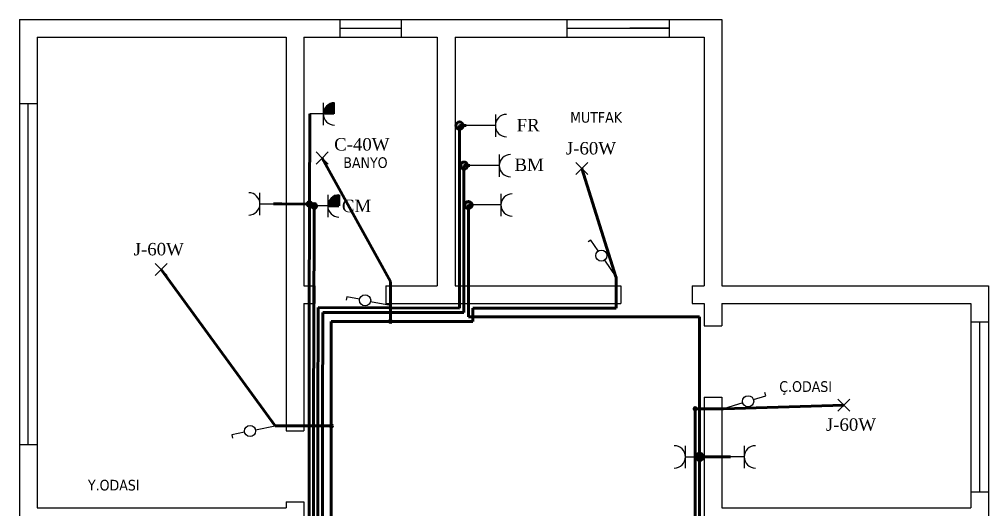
# Model space of a CAD drawing. Header units: millimetres. Extents: x 635 to 12891, y 1434 to 3689.
# Drawn here: x 3298 to 4388, y 2585 to 3137 of the extents above; entities that cross this region are included whole.
import ezdxf

# ---------------------------------------------------------------- set-up
doc = ezdxf.new("R2010")
doc.units = ezdxf.units.MM
doc.linetypes.add('ACAD_ISO12W100', pattern=[21, 12, -3, 0, -3, 0, -3])
for name, color, linetype in [('H', 3, 'Continuous'), ('priz', 4, 'Continuous'), ('S', 2, 'Continuous'), ('YAZI', 7, 'Continuous'), ('ışık', 1, 'Continuous')]:
    doc.layers.add(name, color=color, linetype=linetype)
doc.styles.add('ELK', font='tahoma.ttf')
doc.styles.add('MEKAN', font='times.ttf')

# ---------------------------------------------------------------- blocks, each defined once
blk = doc.blocks.new('NORA')
for p, q in [((0, 0.2275), (-0.0318, 0.2275)), ((0, 0.105), (0, 0.2275))]:
    blk.add_line(p, q)
blk.add_circle((0, 0.0525), 0.0525)
blk = doc.blocks.new('A')
at = {"layer": 'S', "xscale": 100, "yscale": 100, "zscale": 100, "rotation": 180}
blk.add_blockref('NORA', (0, 0), dxfattribs=at)

msp = doc.modelspace()

# ---------------------------------------------------------------- hatches: boundary and pattern name
at = {"lineweight": 211}
h = msp.add_hatch(color=256, dxfattribs=at)
h.dxf.hatch_style = 1
h.paths.add_polyline_path([(3652.4, 3042.8, 0.414214), (3639.8, 3030.2), (3652.4, 3030.2)])
h = msp.add_hatch(color=256, dxfattribs=at)
h.dxf.hatch_style = 1
h.paths.add_polyline_path([(3788.9, 3017.1, 0.414214), (3793, 3013.1), (3793, 3017.1), (3797.1, 3017.1, 1)])
h.paths.add_polyline_path([(3797.1, 3017.1), (3793, 3017.1), (3793, 3013.1, 0.414214)], flags=17)
h.paths.add_polyline_path([(3793.9, 2972, 0.414214), (3798, 2967.9), (3798, 2972), (3802.1, 2972, 1)])
h.paths.add_polyline_path([(3802.1, 2972), (3798, 2972), (3798, 2967.9, 0.414214)], flags=17)
h.paths.add_polyline_path([(3798.9, 2927.7, 0.414214), (3803, 2923.7), (3803, 2927.7), (3806.5, 2927.7), (3807.1, 2927.7, 1)])
h.paths.add_polyline_path([(3807.1, 2927.7), (3806.5, 2927.7), (3803, 2927.7), (3803, 2923.7, 0.414214)], flags=17)
h = msp.add_hatch(color=256, dxfattribs=at)
h.dxf.hatch_style = 1
h.paths.add_polyline_path([(3657.4, 2939.2, 0.414214), (3644.8, 2926.6), (3657.4, 2926.6)])
h = msp.add_hatch(color=256, dxfattribs=at)
h.dxf.hatch_style = 1
h.paths.add_polyline_path([(3626.7, 2928.8, 0.413087), (3624.2, 2931.3), (3624.2, 2926.4, 0.415341)])
h.paths.add_polyline_path([(3624.2, 2931.3, 0.414214), (3621.8, 2928.8), (3624.2, 2928.8)])
h.paths.add_polyline_path([(3624.2, 2928.8), (3621.8, 2928.8, 0.414214), (3624.2, 2926.4)])
h = msp.add_hatch(color=256, dxfattribs=at)
h.dxf.hatch_style = 1
h.paths.add_polyline_path([(3626.9, 2926.6, 0.414214), (3629.6, 2923.9), (3629.6, 2926.6), (3632.3, 2926.6, 1)])
h.paths.add_polyline_path([(3632.3, 2926.6), (3629.6, 2926.6), (3629.6, 2923.9, 0.414214)], flags=17)
h = msp.add_hatch(color=256, dxfattribs=at)
h.dxf.hatch_style = 1
h.paths.add_polyline_path([(3714, 2796.7, 1), (3716.5, 2796.7, 1)])
h = msp.add_hatch(color=256, dxfattribs=at)
h.dxf.hatch_style = 1
h.paths.add_polyline_path([(4056.7, 2698.3, 1), (4059.3, 2698.3, 1)])
h = msp.add_hatch(color=256, dxfattribs=at)
h.dxf.hatch_style = 1
h.paths.add_polyline_path([(3648.8, 2680.3, 0.414214), (3647.5, 2679), (3648.8, 2679)])
h.paths.add_polyline_path([(3648.8, 2680.3), (3648.8, 2679), (3648.8, 2677.7, 0.414214), (3650, 2679, 0.414214)])
h.paths.add_polyline_path([(3648.8, 2679), (3647.5, 2679, 0.414214), (3648.8, 2677.7)])
h.paths.add_polyline_path([(3648.8, 2451.7), (3648.8, 2449.1, 0.414214), (3650, 2450.4, 0.414214)])
h.paths.add_polyline_path([(3648.8, 2451.7, 0.414214), (3647.5, 2450.4), (3648.8, 2450.4)])
h.paths.add_polyline_path([(3648.8, 2450.4), (3647.5, 2450.4, 0.414214), (3648.8, 2449.1)])
h = msp.add_hatch(color=256, dxfattribs=at)
h.dxf.hatch_style = 1
h.paths.add_polyline_path([(4063, 2648.2), (4063, 2644.1), (4067.1, 2644.1, 0.414214)])
h.paths.add_polyline_path([(4063, 2648.2, 0.413899), (4058.9, 2644.1), (4062.2, 2644.1), (4063, 2644.1)])
h.paths.add_polyline_path([(4067.1, 2644.1), (4063, 2644.1), (4062.2, 2644.1), (4058.9, 2644.1, 1.000536)])

# ---------------------------------------------------------------- linework, layer by layer
for p, q in [((3298, 3136.7), (3298, 1946.7)), ((3298, 3136.7), (4088, 3136.7)), ((3658.2, 3136.7), (3658.2, 3116.7)), ((3727.3, 3136.7), (3727.3, 3116.7)), ((3913.5, 3136.7), (3913.5, 3116.7)), ((4028.6, 3136.7), (4028.6, 3116.7)), ((4088, 3136.7), (4088, 3078)), ((3658.2, 3126.7), (3726.6, 3126.7)), ((3913.5, 3126.7), (4028.6, 3126.7)), ((4028.6, 3126.7), (3984.5, 3126.7)), ((3318, 3116.7), (3318, 2586.7)), ((3318, 3116.7), (3598, 3116.7)), ((3598, 3116.7), (3598, 2673.6)), ((3618, 3116.7), (3618, 2836.7)), ((3618, 3116.7), (3768, 3116.7)), ((3768, 3116.7), (3768, 2836.7)), ((3788, 3116.7), (3788, 2836.7)), ((3788, 3116.7), (4068, 3116.7)), ((4068, 3116.7), (4068, 3078)), ((4068, 3078), (4068, 2998)), ((4088, 3078), (4088, 2998)), ((3298, 3041.8), (3318, 3041.8)), ((3308, 2658.1), (3308, 3041.8)), ((4068, 2998), (4068, 2836.7)), ((4088, 2998), (4088, 2836.7)), ((3618, 2836.7), (3630.1, 2836.7)), ((3630.1, 2836.7), (3630.1, 2816.7)), ((3710.1, 2836.7), (3768, 2836.7)), ((3710.1, 2836.7), (3710.1, 2816.7)), ((3788, 2836.7), (3974.5, 2836.7)), ((3974.5, 2836.7), (3974.5, 2816.7)), ((4054.5, 2836.7), (4068, 2836.7)), ((4054.5, 2836.7), (4054.5, 2816.7)), ((4088, 2836.7), (4388, 2836.7)), ((4388, 2836.7), (4388, 2470)), ((3618, 2816.7), (3618, 2673.6)), ((3618, 2816.7), (3630.1, 2816.7)), ((3710.1, 2816.7), (3974.5, 2816.7)), ((4054.5, 2816.7), (4068, 2816.7)), ((4068, 2816.7), (4068, 2791.5)), ((4088, 2816.7), (4088, 2791.5)), ((4088, 2816.7), (4368, 2816.7)), ((4368, 2816.7), (4368, 2586.7)), ((4068, 2791.5), (4088, 2791.5)), ((4368, 2796.3), (4388, 2796.3)), ((4378, 2604.8), (4378, 2796.3)), ((4068, 2711.5), (4068, 2544.6)), ((4068, 2711.5), (4088, 2711.5)), ((4088, 2711.5), (4088, 2586.7)), ((3598, 2673.6), (3618, 2673.6)), ((3298, 2658.1), (3318, 2658.1)), ((4368, 2604.8), (4388, 2604.8)), ((3318, 2586.7), (3598, 2586.7)), ((3598, 2593.6), (3598, 2586.7)), ((3598, 2593.6), (3618, 2593.6)), ((3618, 2593.6), (3618, 2539.7)), ((4088, 2586.7), (4368, 2586.7))]:
    msp.add_line(p, q)
at = {"color": 4, "linetype": 'ACAD_ISO12W100'}
for p, q in [((3652.4, 3030.2), (3652.4, 3042.8)), ((3639.8, 3030.2), (3652.4, 3030.2))]:
    msp.add_line(p, q, dxfattribs=at)
at = {"color": 4, "lineweight": 211}
for p, q in [((3623.8, 2811.7), (3624.6, 3030.2)), ((3793, 2863.4), (3793, 3017.1)), ((3793, 3017.1), (3800.3, 3017.1)), ((3798, 2863.4), (3798, 2972)), ((3798, 2972), (3804.6, 2972)), ((3657.4, 2939.2), (3657.4, 2926.6)), ((3593, 2928.9), (3583.7, 2928.9)), ((3593, 2928.9), (3624.2, 2928.8)), ((3629.6, 2907.9), (3629.6, 2926.6)), ((3657.4, 2926.6), (3644.8, 2926.6)), ((3803, 2863.4), (3803, 2927.7)), ((3803, 2927.7), (3806.5, 2927.7)), ((3628.8, 2689.3), (3629.6, 2907.9)), ((3793, 2856.8), (3793, 2863.4)), ((3793, 2856.8), (3793, 2841.7)), ((3798, 2856.8), (3798, 2863.4)), ((3798, 2856.8), (3798, 2846.7)), ((3803, 2856.8), (3803, 2863.4)), ((3803, 2856.8), (3803, 2851.7)), ((3798, 2846.7), (3798, 2811.7)), ((3803, 2851.7), (3803, 2811.7)), ((3793, 2841.7), (3793, 2811.7)), ((3633.8, 2689.3), (3634.2, 2812.3)), ((3793, 2811.7), (3634.2, 2812.3)), ((3623.8, 2811.7), (3623.8, 2191.7)), ((3638.8, 2689.3), (3639.2, 2806.7)), ((3798, 2806.7), (3639.2, 2806.7)), ((3798, 2811.7), (3798, 2806.7)), ((3803, 2811.7), (3803, 2801.7)), ((3803, 2801.7), (4063, 2801.7)), ((4063, 2644.1), (4063, 2801.7)), ((3628.8, 2689.3), (3628.8, 2198.3)), ((3633.8, 2689.3), (3633.8, 2201.7)), ((3638.8, 2689.3), (3638.8, 2206.7)), ((4062.2, 2644.1), (4063, 2644.1)), ((4097.9, 2644.1), (4063, 2644.1)), ((4063, 2644.1), (4063, 2237.9))]:
    msp.add_line(p, q, dxfattribs=at)
at = {"color": 4}
for p, q in [((3818.1, 3017.1), (3800.3, 3017.1)), ((3822.4, 2972), (3804.6, 2972)), ((3824.3, 2927.7), (3806.5, 2927.7))]:
    msp.add_line(p, q, dxfattribs=at)
at = {"color": 1, "lineweight": 211}
for p, q in [((3715.2, 2841.7), (3638.4, 2980.6)), ((3930.7, 2968.8), (3968.6, 2846.7)), ((3585.8, 2679), (3457.5, 2855.1)), ((3969.3, 2846.7), (3968.6, 2846.7)), ((3969.3, 2811.7), (3969.3, 2846.7)), ((3715.2, 2814.8), (3715.2, 2841.7)), ((3715.2, 2814.8), (3715.2, 2796.7)), ((3808, 2806.7), (3808, 2811.7)), ((3808, 2811.7), (3969.3, 2811.7)), ((3808, 2806.7), (3808, 2796.7)), ((3648.8, 2792.2), (3648.8, 2796.7)), ((3648.8, 2796.7), (3807.6, 2796.7)), ((3648.8, 2689.3), (3648.8, 2792.2)), ((3808, 2796.7), (3807.6, 2796.7)), ((4058, 2644.1), (4058, 2698.3)), ((4058, 2698.3), (4089.8, 2698.3)), ((4225.3, 2702.3), (4089.8, 2698.3)), ((3648.8, 2689.3), (3648.8, 2216.7)), ((3585.8, 2679), (3648.8, 2679)), ((4058, 2644.1), (4058, 2237.9))]:
    msp.add_line(p, q, dxfattribs=at)
at = {"color": 4, "lineweight": 211}
for centre, radius in [((3793, 3017.1), 4.06), ((3798, 2972), 4.06), ((3624.2, 2928.8), 2.45), ((3629.6, 2926.6), 2.69), ((3803, 2927.7), 4.06), ((4063, 2644.1), 4.06)]:
    msp.add_circle(centre, radius, dxfattribs=at)
at = {"color": 1, "lineweight": 211}
for centre in [(3715.2, 2796.7), (4058, 2698.3), (3648.8, 2679)]:
    msp.add_circle(centre, 1.26, dxfattribs=at)
at = {"layer": 'priz', "color": 4}
for p, q in [((3639.8, 3042.8), (3639.8, 3017.7)), ((3639.8, 3030.2), (3624.6, 3030.2)), ((3833.3, 3029.7), (3833.3, 3004.6)), ((3833.3, 3017.1), (3818.1, 3017.1)), ((3837.6, 2984.5), (3837.6, 2959.4)), ((3837.6, 2972), (3822.4, 2972)), ((3568.5, 2916.4), (3568.5, 2941.5)), ((3644.8, 2939.2), (3644.8, 2914.1)), ((3839.5, 2940.3), (3839.5, 2915.2)), ((3568.5, 2928.9), (3583.7, 2928.9)), ((3644.8, 2926.6), (3629.6, 2926.6)), ((3839.5, 2927.7), (3824.3, 2927.7)), ((4047, 2631.6), (4047, 2656.7)), ((4113.1, 2656.7), (4113.1, 2631.6)), ((4047, 2644.1), (4062.2, 2644.1)), ((4113.1, 2644.1), (4097.9, 2644.1))]:
    msp.add_line(p, q, dxfattribs=at)
for centre, start, end in [((3652.4, 3030.2), 90, 180), ((3652.4, 3030.2), 180, 270), ((3845.9, 3017.1), 90, 180), ((3845.9, 3017.1), 180, 270), ((3850.2, 2972), 90, 180), ((3850.2, 2972), 180, 270), ((3555.9, 2928.9), 0, 90), ((3657.4, 2926.6), 90, 180), ((3852.1, 2927.7), 90, 180), ((3555.9, 2928.9), 270, 0), ((3657.4, 2926.6), 180, 270), ((3852.1, 2927.7), 180, 270), ((4034.4, 2644.1), 0, 90), ((4125.7, 2644.1), 90, 180), ((4034.4, 2644.1), 270, 0), ((4125.7, 2644.1), 180, 270)]:
    msp.add_arc(centre, 12.6, start, end, dxfattribs=at)
at = {"layer": 'S', "color": 1}
for p, q in [((3638.4, 2980.6), (3631.6, 2987.4)), ((3638.4, 2980.6), (3645.2, 2987.4)), ((3638.4, 2980.6), (3631.6, 2973.8)), ((3638.4, 2980.6), (3645.2, 2973.8)), ((3930.7, 2968.8), (3923.9, 2975.6)), ((3930.7, 2968.8), (3923.9, 2962)), ((3930.7, 2968.8), (3937.4, 2975.6)), ((3930.7, 2968.8), (3937.4, 2962)), ((3457.5, 2855.1), (3450.7, 2861.9)), ((3457.5, 2855.1), (3464.3, 2861.9)), ((3457.5, 2855.1), (3450.7, 2848.4)), ((3457.5, 2855.1), (3464.3, 2848.4)), ((4225.3, 2702.3), (4218.5, 2709)), ((4225.3, 2702.3), (4232.1, 2709)), ((4225.3, 2702.3), (4218.5, 2695.5)), ((4225.3, 2702.3), (4232.1, 2695.5))]:
    msp.add_line(p, q, dxfattribs=at)
at = {"layer": 'ışık'}
for p, q in [((3956, 2865.5), (3968.6, 2846.7)), ((3693, 2819.2), (3715.2, 2814.8)), ((4111.5, 2704.9), (4089.8, 2698.3)), ((3563.6, 2674.5), (3585.8, 2679))]:
    msp.add_line(p, q, dxfattribs=at)

# ---------------------------------------------------------------- block references
at = {"layer": 'H', "linetype": 'Continuous', "xscale": 1.199999999997266, "yscale": 1.200000000001167, "zscale": 1.2}
for p, rotation in [((3956, 2865.5), 213.8468570605416), ((3693, 2819.2), 258.8677321291715), ((4111.5, 2704.9), 106.9234285359465), ((3563.6, 2674.5), 281.5494816764318)]:
    msp.add_blockref('A', p, dxfattribs=dict(at, rotation=rotation))

# ---------------------------------------------------------------- texts
at = {"style": 'MEKAN'}
for s, p in [('FR', (3857.3, 3010.6)), ('C-40W', (3652, 2989)), ('J-60W', (3912.6, 2984.6)), ('BM', (3854.8, 2966)), ('CM', (3660.7, 2919.7)), ('J-60W', (3426.6, 2871)), ('J-60W', (4205, 2673.5))]:
    msp.add_text(s, height=14, dxfattribs=at).set_placement(p)
at = {"layer": 'YAZI', "color": 2, "style": 'ELK'}
for s, p in [('MUTFAK', (3917.4, 3020.4)), ('MUTFAK', (3917.4, 3020.4)), ('BANYO', (3662.3, 2969.4)), ('BANYO', (3662.3, 2969.4)), ('Ç.ODASI', (4152.6, 2717.3)), ('Ç.ODASI', (4152.6, 2717.3)), ('Y.ODASI', (3375.1, 2606.3)), ('Y.ODASI', (3375.1, 2606.3))]:
    msp.add_text(s, height=12, dxfattribs=at).set_placement(p)

doc.saveas('drawing.dxf')
